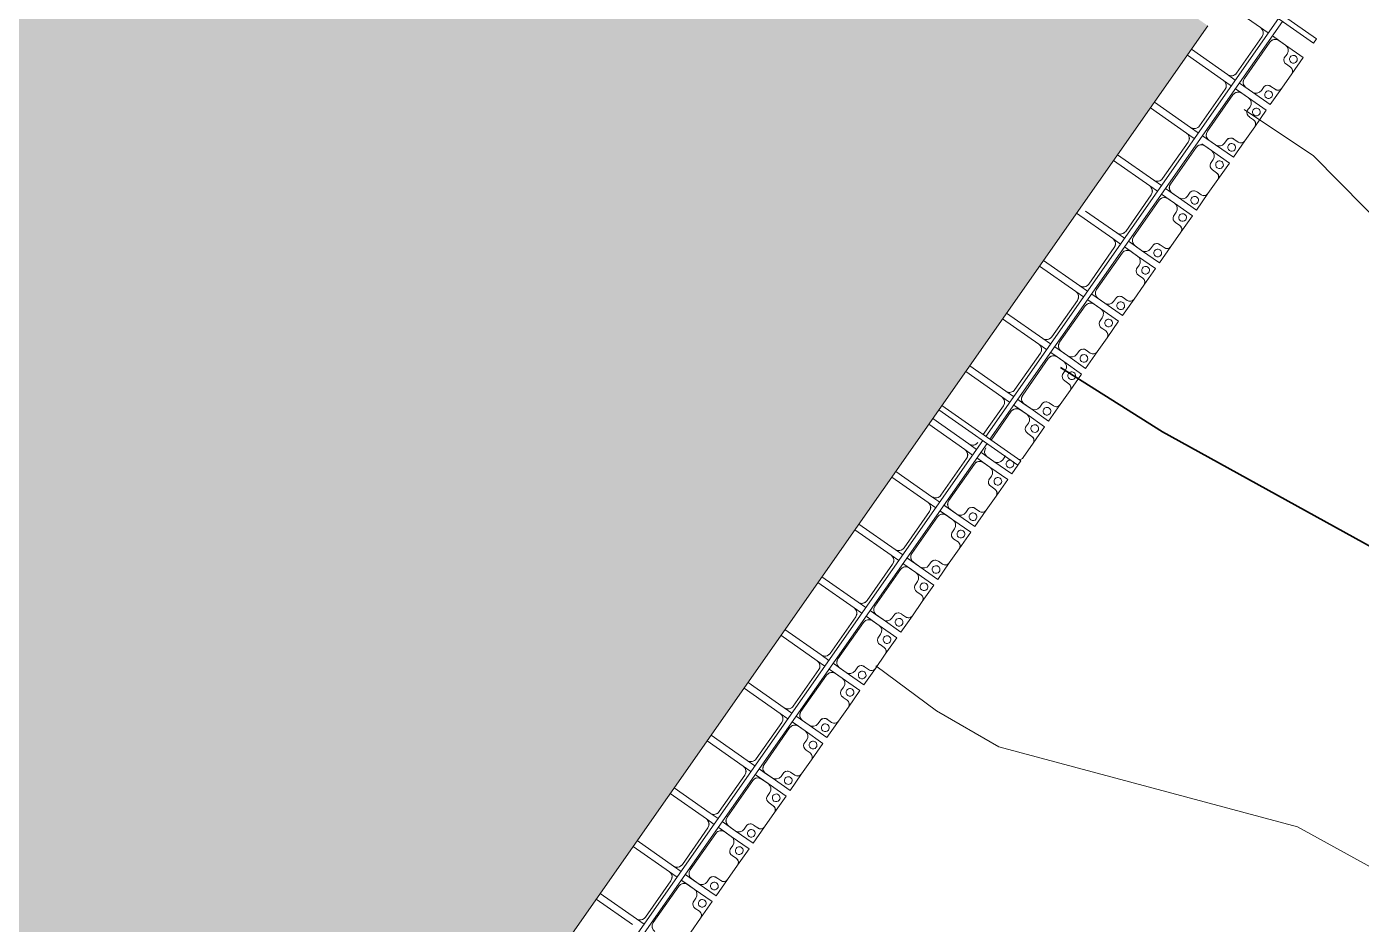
# Model space of a CAD drawing. Header units: millimetres. Extents: x -861324 to 439029, y -308065 to 694685.
# Drawn here: x -220270 to -209910, y 101594 to 108563 of the extents above; entities that cross this region are included whole.
import ezdxf

# ---------------------------------------------------------------- set-up
doc = ezdxf.new("R2010")
doc.units = ezdxf.units.MM
for name, color, linetype, lineweight in [('A-DETL-GENF', 92, 'Continuous', 9), ('A-DETL-THIN', 151, 'Continuous', 9), ('A-GENM', 13, 'Continuous', 9), ('C-TOPO-MAJR', 7, 'Continuous', 35), ('C-TOPO-MINR', 7, 'Continuous', 9), ('S-BEAM', 12, 'Continuous', 9)]:
    doc.layers.add(name, color=color, linetype=linetype, lineweight=lineweight)

# ---------------------------------------------------------------- blocks, each defined once
blk = doc.blocks.new('Dai phaodi lai - DẢI PHAO ĐI LẠI-17507-BỐ TRÍ BÈ PIN HỒ BẢN MÒNG')
at = {"layer": 'A-GENM', "color": 7}
for p, q in [((-223, 748), (-67, 748)), ((-223, 579), (-223, 748)), ((-223, 748), (-223, 579)), ((-67, 748), (-223, 748)), ((67, 748), (-67, 748)), ((67, 748), (223, 748)), ((223, 748), (67, 748)), ((223, 748), (223, 579)), ((223, 579), (223, 748)), ((277, 748), (433, 748)), ((277, 579), (277, 748)), ((277, 748), (277, 579)), ((433, 748), (277, 748)), ((567, 748), (433, 748)), ((567, 748), (723, 748)), ((723, 748), (567, 748)), ((723, 748), (723, 579)), ((723, 579), (723, 748)), ((777, 748), (933, 748)), ((777, 579), (777, 748)), ((777, 748), (777, 579)), ((933, 748), (777, 748)), ((1067, 748), (933, 748)), ((1067, 748), (1223, 748)), ((1223, 748), (1067, 748)), ((1223, 748), (1223, 579)), ((1223, 579), (1223, 748)), ((1277, 748), (1433, 748)), ((1277, 579), (1277, 748)), ((1277, 748), (1277, 579)), ((1433, 748), (1277, 748)), ((1567, 748), (1433, 748)), ((1567, 748), (1723, 748)), ((1723, 748), (1567, 748)), ((1723, 748), (1723, 579)), ((1723, 579), (1723, 748)), ((1777, 748), (1933, 748)), ((1777, 579), (1777, 748)), ((1777, 748), (1777, 579)), ((1933, 748), (1777, 748)), ((2067, 748), (1933, 748)), ((2067, 748), (2223, 748)), ((2223, 748), (2067, 748)), ((2223, 748), (2223, 579)), ((2223, 579), (2223, 748)), ((2277, 748), (2433, 748)), ((2277, 579), (2277, 748)), ((2277, 748), (2277, 579)), ((2433, 748), (2277, 748)), ((2567, 748), (2433, 748)), ((2567, 748), (2723, 748)), ((2723, 748), (2567, 748)), ((2723, 748), (2723, 579)), ((2723, 579), (2723, 748)), ((2777, 748), (2933, 748)), ((2777, 579), (2777, 748)), ((2777, 748), (2777, 579)), ((2933, 748), (2777, 748)), ((3067, 748), (2933, 748)), ((3067, 748), (3223, 748)), ((3223, 748), (3067, 748)), ((3223, 748), (3223, 579)), ((3223, 579), (3223, 748)), ((3277, 748), (3433, 748)), ((3277, 579), (3277, 748)), ((3277, 748), (3277, 579)), ((3433, 748), (3277, 748)), ((3567, 748), (3433, 748)), ((3640, 748), (3723, 748)), ((3723, 748), (3640, 748)), ((3723, 748), (3723, 579)), ((3723, 579), (3723, 748)), ((3777, 748), (3933, 748)), ((3777, 579), (3777, 748)), ((3777, 748), (3777, 579)), ((3933, 748), (3777, 748)), ((4067, 748), (3933, 748)), ((4067, 748), (4223, 748)), ((4223, 748), (4067, 748)), ((4223, 748), (4223, 579)), ((4223, 579), (4223, 748)), ((4277, 748), (4433, 748)), ((4277, 579), (4277, 748)), ((4277, 748), (4277, 579)), ((4433, 748), (4277, 748)), ((4567, 748), (4433, 748)), ((4567, 748), (4723, 748)), ((4723, 748), (4567, 748)), ((4723, 748), (4723, 579)), ((4723, 579), (4723, 748)), ((4777, 748), (4933, 748)), ((4777, 579), (4777, 748)), ((4777, 748), (4777, 579)), ((4933, 748), (4777, 748)), ((5067, 748), (4933, 748)), ((5067, 748), (5223, 748)), ((5223, 748), (5067, 748)), ((5223, 748), (5223, 579)), ((5223, 579), (5223, 748)), ((5277, 748), (5433, 748)), ((5277, 579), (5277, 748)), ((5277, 748), (5277, 579)), ((5433, 748), (5277, 748)), ((5567, 748), (5433, 748)), ((5567, 748), (5723, 748)), ((5723, 748), (5567, 748)), ((5723, 748), (5723, 579)), ((5723, 579), (5723, 748)), ((5777, 748), (5933, 748)), ((5777, 579), (5777, 748)), ((5777, 748), (5777, 579)), ((5933, 748), (5777, 748)), ((6067, 748), (5933, 748)), ((6067, 748), (6223, 748)), ((6223, 748), (6067, 748)), ((6223, 748), (6223, 579)), ((6223, 579), (6223, 748)), ((6277, 748), (6433, 748)), ((6277, 579), (6277, 748)), ((6277, 748), (6277, 579)), ((6433, 748), (6277, 748)), ((6567, 748), (6433, 748)), ((6567, 748), (6723, 748)), ((6723, 748), (6567, 748)), ((6723, 748), (6723, 579)), ((6723, 579), (6723, 748)), ((6777, 748), (6933, 748)), ((6777, 579), (6777, 748)), ((6777, 748), (6777, 579)), ((6933, 748), (6777, 748)), ((7067, 748), (6933, 748)), ((7067, 748), (7223, 748)), ((7223, 748), (7067, 748)), ((7223, 748), (7223, 579)), ((7223, 579), (7223, 748)), ((7277, 748), (7433, 748)), ((7277, 579), (7277, 748)), ((7277, 748), (7277, 579)), ((7433, 748), (7277, 748)), ((7567, 748), (7433, 748)), ((7567, 748), (7723, 748)), ((7723, 748), (7567, 748)), ((7723, 748), (7723, 579)), ((7723, 579), (7723, 748)), ((7777, 748), (7933, 748)), ((7777, 579), (7777, 748)), ((7777, 748), (7777, 579)), ((7933, 748), (7777, 748)), ((8067, 748), (7933, 748)), ((-136, 629), (-173, 629)), ((-136, 629), (-173, 629)), ((-173, 629), (-136, 629)), ((-105, 710), (-105, 671)), ((105, 671), (105, 710)), ((173, 629), (136, 629)), ((173, 629), (136, 629)), ((136, 629), (173, 629)), ((364, 629), (327, 629)), ((364, 629), (327, 629)), ((327, 629), (364, 629)), ((395, 710), (395, 671)), ((605, 671), (605, 710)), ((673, 629), (636, 629)), ((673, 629), (636, 629)), ((636, 629), (673, 629)), ((864, 629), (827, 629)), ((864, 629), (827, 629)), ((827, 629), (864, 629)), ((895, 710), (895, 671)), ((1105, 671), (1105, 710)), ((1173, 629), (1136, 629)), ((1173, 629), (1136, 629)), ((1136, 629), (1173, 629)), ((1364, 629), (1327, 629)), ((1364, 629), (1327, 629)), ((1327, 629), (1364, 629)), ((1395, 710), (1395, 671)), ((1605, 671), (1605, 710)), ((1673, 629), (1636, 629)), ((1673, 629), (1636, 629)), ((1636, 629), (1673, 629)), ((1864, 629), (1827, 629)), ((1864, 629), (1827, 629)), ((1827, 629), (1864, 629)), ((1895, 710), (1895, 671)), ((2105, 671), (2105, 710)), ((2173, 629), (2136, 629)), ((2173, 629), (2136, 629)), ((2136, 629), (2173, 629)), ((2364, 629), (2327, 629)), ((2364, 629), (2327, 629)), ((2327, 629), (2364, 629)), ((2395, 710), (2395, 671)), ((2605, 671), (2605, 710)), ((2673, 629), (2636, 629)), ((2673, 629), (2636, 629)), ((2636, 629), (2673, 629)), ((2864, 629), (2827, 629)), ((2864, 629), (2827, 629)), ((2827, 629), (2864, 629)), ((2895, 710), (2895, 671)), ((3105, 671), (3105, 710)), ((3173, 629), (3136, 629)), ((3173, 629), (3136, 629)), ((3136, 629), (3173, 629)), ((3364, 629), (3327, 629)), ((3364, 629), (3327, 629)), ((3327, 629), (3364, 629)), ((3395, 710), (3395, 671)), ((3673, 629), (3636, 629)), ((3673, 629), (3636, 629)), ((3636, 629), (3673, 629)), ((3864, 629), (3827, 629)), ((3864, 629), (3827, 629)), ((3827, 629), (3864, 629)), ((3895, 710), (3895, 671)), ((4105, 671), (4105, 710)), ((4173, 629), (4136, 629)), ((4173, 629), (4136, 629)), ((4136, 629), (4173, 629)), ((4364, 629), (4327, 629)), ((4364, 629), (4327, 629)), ((4327, 629), (4364, 629)), ((4395, 710), (4395, 671)), ((4605, 671), (4605, 710)), ((4673, 629), (4636, 629)), ((4673, 629), (4636, 629)), ((4636, 629), (4673, 629)), ((4864, 629), (4827, 629)), ((4864, 629), (4827, 629)), ((4827, 629), (4864, 629)), ((4895, 710), (4895, 671)), ((5105, 671), (5105, 710)), ((5173, 629), (5136, 629)), ((5173, 629), (5136, 629)), ((5136, 629), (5173, 629)), ((5364, 629), (5327, 629)), ((5364, 629), (5327, 629)), ((5327, 629), (5364, 629)), ((5395, 710), (5395, 671)), ((5605, 671), (5605, 710)), ((5673, 629), (5636, 629)), ((5673, 629), (5636, 629)), ((5636, 629), (5673, 629)), ((5864, 629), (5827, 629)), ((5864, 629), (5827, 629)), ((5827, 629), (5864, 629)), ((5895, 710), (5895, 671)), ((6105, 671), (6105, 710)), ((6173, 629), (6136, 629)), ((6173, 629), (6136, 629)), ((6136, 629), (6173, 629)), ((6364, 629), (6327, 629)), ((6364, 629), (6327, 629)), ((6327, 629), (6364, 629)), ((6395, 710), (6395, 671)), ((6605, 671), (6605, 710)), ((6673, 629), (6636, 629)), ((6673, 629), (6636, 629)), ((6636, 629), (6673, 629)), ((6864, 629), (6827, 629)), ((6864, 629), (6827, 629)), ((6827, 629), (6864, 629)), ((6895, 710), (6895, 671)), ((7105, 671), (7105, 710)), ((7173, 629), (7136, 629)), ((7173, 629), (7136, 629)), ((7136, 629), (7173, 629)), ((7364, 629), (7327, 629)), ((7364, 629), (7327, 629)), ((7327, 629), (7364, 629)), ((7395, 710), (7395, 671)), ((7605, 671), (7605, 710)), ((7673, 629), (7636, 629)), ((7673, 629), (7636, 629)), ((7636, 629), (7673, 629)), ((7864, 629), (7827, 629)), ((7864, 629), (7827, 629)), ((7827, 629), (7864, 629)), ((7895, 710), (7895, 671)), ((-223, 579), (-223, 517)), ((223, 517), (223, 579)), ((277, 579), (277, 517)), ((723, 517), (723, 579)), ((777, 579), (777, 517)), ((1223, 517), (1223, 579)), ((1277, 579), (1277, 517)), ((1723, 517), (1723, 579)), ((1777, 579), (1777, 517)), ((2223, 517), (2223, 579)), ((2277, 579), (2277, 517)), ((2723, 517), (2723, 579)), ((2777, 579), (2777, 517)), ((3223, 517), (3223, 579)), ((3277, 579), (3277, 517)), ((3723, 517), (3723, 579)), ((3777, 579), (3777, 517)), ((4223, 517), (4223, 579)), ((4277, 579), (4277, 517)), ((4723, 517), (4723, 579)), ((4777, 579), (4777, 517)), ((5223, 517), (5223, 579)), ((5277, 579), (5277, 517)), ((5723, 517), (5723, 579)), ((5777, 579), (5777, 517)), ((6223, 517), (6223, 579)), ((6277, 579), (6277, 517)), ((6723, 517), (6723, 579)), ((6777, 579), (6777, 517)), ((7223, 517), (7223, 579)), ((7277, 579), (7277, 517)), ((7723, 517), (7723, 579)), ((7777, 579), (7777, 517)), ((-223, 456), (-223, 517)), ((-223, 343), (-223, 416)), ((-173, 467), (173, 467)), ((223, 517), (223, 456)), ((223, 416), (223, 343)), ((277, 456), (277, 517)), ((277, 343), (277, 416)), ((327, 467), (673, 467)), ((723, 517), (723, 456)), ((723, 416), (723, 343)), ((777, 487), (777, 517)), ((777, 343), (777, 416)), ((827, 467), (1173, 467)), ((1223, 517), (1223, 456)), ((1223, 416), (1223, 343)), ((1277, 456), (1277, 517)), ((1277, 343), (1277, 416)), ((1327, 467), (1673, 467)), ((1723, 517), (1723, 456)), ((1723, 416), (1723, 343)), ((1777, 456), (1777, 517)), ((1777, 343), (1777, 416)), ((1827, 467), (2173, 467)), ((2223, 517), (2223, 456)), ((2223, 416), (2223, 343)), ((2277, 456), (2277, 517)), ((2277, 343), (2277, 416)), ((2327, 467), (2673, 467)), ((2723, 517), (2723, 456)), ((2723, 416), (2723, 343)), ((2777, 456), (2777, 517)), ((2777, 343), (2777, 416)), ((2827, 467), (3173, 467)), ((3223, 517), (3223, 456)), ((3223, 416), (3223, 343)), ((3277, 456), (3277, 517)), ((3277, 343), (3277, 416)), ((3327, 467), (3600, 467)), ((3723, 517), (3723, 456)), ((3723, 416), (3723, 343)), ((3777, 456), (3777, 517)), ((3777, 343), (3777, 416)), ((3827, 467), (4173, 467)), ((4223, 517), (4223, 456)), ((4223, 416), (4223, 343)), ((4277, 456), (4277, 517)), ((4277, 343), (4277, 416)), ((4327, 467), (4673, 467)), ((4723, 517), (4723, 456)), ((4723, 416), (4723, 343)), ((4777, 456), (4777, 517)), ((4777, 343), (4777, 416)), ((4827, 467), (5173, 467)), ((5223, 517), (5223, 456)), ((5223, 416), (5223, 343)), ((5277, 456), (5277, 517)), ((5277, 343), (5277, 416)), ((5327, 467), (5673, 467)), ((5723, 517), (5723, 456)), ((5723, 416), (5723, 343)), ((5777, 456), (5777, 517)), ((5777, 343), (5777, 416)), ((5827, 467), (6173, 467)), ((6223, 517), (6223, 456)), ((6223, 416), (6223, 343)), ((6277, 456), (6277, 517)), ((6277, 343), (6277, 416)), ((6327, 467), (6673, 467)), ((6723, 517), (6723, 456)), ((6723, 416), (6723, 343)), ((6777, 456), (6777, 517)), ((6777, 343), (6777, 416)), ((6827, 467), (7173, 467)), ((7223, 517), (7223, 456)), ((7223, 416), (7223, 343)), ((7277, 456), (7277, 517)), ((7277, 343), (7277, 416)), ((7327, 467), (7673, 467)), ((7723, 517), (7723, 456)), ((7723, 416), (7723, 343)), ((7777, 456), (7777, 517)), ((7777, 343), (7777, 416)), ((7827, 467), (8173, 467)), ((8223, 416), (8223, 343)), ((-223, 343), (-223, -348)), ((173, 393), (-173, 393)), ((223, 0), (223, 343)), ((277, 343), (277, 0)), ((673, 393), (327, 393)), ((723, 0), (723, 343)), ((777, 343), (777, 0)), ((1173, 393), (827, 393)), ((1223, 0), (1223, 343)), ((1277, 343), (1277, 0)), ((1673, 393), (1327, 393)), ((1723, 48), (1723, 343)), ((1777, 343), (1777, 0)), ((2173, 393), (1827, 393)), ((2223, 0), (2223, 343)), ((2277, 343), (2277, 0)), ((2673, 393), (2327, 393)), ((2723, 0), (2723, 343)), ((2777, 343), (2777, 0)), ((3173, 393), (2827, 393)), ((3223, 0), (3223, 343)), ((3277, 343), (3277, 0)), ((3600, 393), (3327, 393)), ((3723, 0), (3723, 343)), ((3777, 343), (3777, 0)), ((4173, 393), (3827, 393)), ((4223, 0), (4223, 343)), ((4277, 343), (4277, 0)), ((4673, 393), (4327, 393)), ((4723, 0), (4723, 343)), ((4777, 343), (4777, 0)), ((5173, 393), (4827, 393)), ((5223, 0), (5223, 343)), ((5277, 343), (5277, 0)), ((5673, 393), (5327, 393)), ((5723, 0), (5723, 343)), ((5777, 343), (5777, 0)), ((6173, 393), (5827, 393)), ((6223, 0), (6223, 343)), ((6277, 343), (6277, 0)), ((6673, 393), (6327, 393)), ((6723, 0), (6723, 343)), ((6777, 343), (6777, 0)), ((7173, 393), (6827, 393)), ((7223, 0), (7223, 343)), ((7277, 343), (7277, 0)), ((7673, 393), (7327, 393)), ((7723, 0), (7723, 343)), ((7777, 343), (7777, 0)), ((8173, 393), (7827, 393)), ((8223, 0), (8223, 343)), ((8277, 343), (8277, 0))]:
    blk.add_line(p, q, dxfattribs=at)
at = {"layer": 'A-GENM', "color": 9}
for p, q in [((-173, 629), (-136, 629)), ((136, 629), (173, 629)), ((327, 629), (364, 629)), ((636, 629), (673, 629)), ((827, 629), (864, 629)), ((1136, 629), (1173, 629)), ((1327, 629), (1364, 629)), ((1636, 629), (1673, 629)), ((1827, 629), (1864, 629)), ((2136, 629), (2173, 629)), ((2327, 629), (2364, 629)), ((2636, 629), (2673, 629)), ((2827, 629), (2864, 629)), ((3136, 629), (3173, 629)), ((3327, 629), (3364, 629)), ((3636, 629), (3673, 629)), ((3827, 629), (3864, 629)), ((4136, 629), (4173, 629)), ((4327, 629), (4364, 629)), ((4636, 629), (4673, 629)), ((4827, 629), (4864, 629)), ((5136, 629), (5173, 629)), ((5327, 629), (5364, 629)), ((5636, 629), (5673, 629)), ((5827, 629), (5864, 629)), ((6136, 629), (6173, 629)), ((6327, 629), (6364, 629)), ((6636, 629), (6673, 629)), ((6827, 629), (6864, 629)), ((7136, 629), (7173, 629)), ((7327, 629), (7364, 629)), ((7636, 629), (7673, 629)), ((7827, 629), (7864, 629)), ((-223, 456), (-223, 579)), ((223, 579), (223, 456)), ((277, 456), (277, 579)), ((723, 579), (723, 456)), ((777, 487), (777, 579)), ((1223, 579), (1223, 456)), ((1277, 456), (1277, 579)), ((1723, 579), (1723, 456)), ((1777, 456), (1777, 579)), ((2223, 579), (2223, 456)), ((2277, 456), (2277, 579)), ((2723, 579), (2723, 456)), ((2777, 456), (2777, 579)), ((3223, 579), (3223, 456)), ((3277, 456), (3277, 579)), ((3723, 579), (3723, 456)), ((3777, 456), (3777, 579)), ((4223, 579), (4223, 456)), ((4277, 456), (4277, 579)), ((4723, 579), (4723, 456)), ((4777, 456), (4777, 579)), ((5223, 579), (5223, 456)), ((5277, 456), (5277, 579)), ((5723, 579), (5723, 456)), ((5777, 456), (5777, 579)), ((6223, 579), (6223, 456)), ((6277, 456), (6277, 579)), ((6723, 579), (6723, 456)), ((6777, 456), (6777, 579)), ((7223, 579), (7223, 456)), ((7277, 456), (7277, 579)), ((7723, 579), (7723, 456)), ((7777, 456), (7777, 579)), ((-223, 343), (-223, 416)), ((223, 416), (223, 343)), ((277, 343), (277, 416)), ((723, 416), (723, 343)), ((777, 343), (777, 416)), ((1223, 416), (1223, 343)), ((1277, 343), (1277, 416)), ((1723, 416), (1723, 343)), ((1777, 343), (1777, 416)), ((2223, 416), (2223, 343)), ((2277, 343), (2277, 416)), ((2723, 416), (2723, 343)), ((2777, 343), (2777, 416)), ((3223, 416), (3223, 343)), ((3277, 343), (3277, 416)), ((3723, 416), (3723, 343)), ((3777, 343), (3777, 416)), ((4223, 416), (4223, 343)), ((4277, 343), (4277, 416)), ((4723, 416), (4723, 343)), ((4777, 343), (4777, 416)), ((5223, 416), (5223, 343)), ((5277, 343), (5277, 416)), ((5723, 416), (5723, 343)), ((5777, 343), (5777, 416)), ((6223, 416), (6223, 343)), ((6277, 343), (6277, 416)), ((6723, 416), (6723, 343)), ((6777, 343), (6777, 416)), ((7223, 416), (7223, 343)), ((7277, 343), (7277, 416)), ((7723, 416), (7723, 343)), ((7777, 343), (7777, 416)), ((8223, 416), (8223, 343))]:
    blk.add_line(p, q, dxfattribs=at)
at = {"layer": 'A-GENM', "color": 7}
for centre, radius, start, end in [((-67, 710), 38, 90, 180), ((-67, 710), 38, 90, 165), ((-67, 710), 38, 90, 165), ((67, 710), 38, 360, 90), ((67, 710), 38, 360, 90), ((67, 710), 38, 0, 90), ((433, 710), 38, 90, 180), ((433, 710), 38, 90, 165), ((433, 710), 38, 90, 165), ((567, 710), 38, 360, 90), ((567, 710), 38, 0, 90), ((567, 710), 38, 0, 90), ((933, 710), 38, 90, 180), ((933, 710), 38, 90, 165), ((933, 710), 38, 90, 165), ((1067, 710), 38, 360, 90), ((1067, 710), 38, 0, 90), ((1067, 710), 38, 0, 90), ((1433, 710), 38, 90, 180), ((1433, 710), 38, 90, 165), ((1433, 710), 38, 90, 165), ((1567, 710), 38, 360, 90), ((1567, 710), 38, 0, 90), ((1567, 710), 38, 0, 90), ((1933, 710), 38, 90, 180), ((1933, 710), 38, 90, 165), ((1933, 710), 38, 90, 165), ((2067, 710), 38, 360, 90), ((2067, 710), 38, 0, 90), ((2067, 710), 38, 0, 90), ((2433, 710), 38, 90, 180), ((2433, 710), 38, 90, 165), ((2433, 710), 38, 90, 165), ((2567, 710), 38, 360, 90), ((2567, 710), 38, 0, 90), ((2567, 710), 38, 0, 90), ((2933, 710), 38, 90, 180), ((2933, 710), 38, 90, 165), ((2933, 710), 38, 90, 165), ((3067, 710), 38, 360, 90), ((3067, 710), 38, 0, 90), ((3067, 710), 38, 0, 90), ((3433, 710), 38, 90, 180), ((3433, 710), 38, 90, 165), ((3433, 710), 38, 90, 165), ((3567, 710), 38, 30, 90), ((3567, 710), 38, 30, 90), ((3567, 710), 38, 30, 90), ((3933, 710), 38, 90, 180), ((3933, 710), 38, 90, 165), ((3933, 710), 38, 90, 165), ((4067, 710), 38, 360, 90), ((4067, 710), 38, 0, 90), ((4067, 710), 38, 0, 90), ((4433, 710), 38, 90, 180), ((4433, 710), 38, 90, 165), ((4433, 710), 38, 90, 165), ((4567, 710), 38, 360, 90), ((4567, 710), 38, 0, 90), ((4567, 710), 38, 0, 90), ((4933, 710), 38, 90, 180), ((4933, 710), 38, 90, 165), ((4933, 710), 38, 90, 165), ((5067, 710), 38, 360, 90), ((5067, 710), 38, 0, 90), ((5067, 710), 38, 0, 90), ((5433, 710), 38, 90, 180), ((5433, 710), 38, 90, 165), ((5433, 710), 38, 90, 165), ((5567, 710), 38, 360, 90), ((5567, 710), 38, 0, 90), ((5567, 710), 38, 0, 90), ((5933, 710), 38, 90, 180), ((5933, 710), 38, 90, 165), ((5933, 710), 38, 90, 165), ((6067, 710), 38, 360, 90), ((6067, 710), 38, 0, 90), ((6067, 710), 38, 0, 90), ((6433, 710), 38, 90, 180), ((6433, 710), 38, 90, 165), ((6433, 710), 38, 90, 165), ((6567, 710), 38, 360, 90), ((6567, 710), 38, 0, 90), ((6567, 710), 38, 0, 90), ((6933, 710), 38, 90, 180), ((6933, 710), 38, 90, 165), ((6933, 710), 38, 90, 165), ((7067, 710), 38, 360, 90), ((7067, 710), 38, 0, 90), ((7067, 710), 38, 0, 90), ((7433, 710), 38, 90, 180), ((7433, 710), 38, 90, 165), ((7433, 710), 38, 90, 165), ((7567, 710), 38, 360, 90), ((7567, 710), 38, 0, 90), ((7567, 710), 38, 0, 90), ((7933, 710), 38, 90, 180), ((7933, 710), 38, 90, 165), ((7933, 710), 38, 90, 165), ((-173, 579), 50, 90, 180), ((-173, 579), 50, 90, 180), ((-173, 579), 50, 90, 180), ((-168, 693), 30, 90, 270), ((-168, 693), 30, 90, 270), ((-168, 693), 30, 270, 90), ((-168, 693), 30, 270, 90), ((-145, 668), 40, 283.1885, 3.5081), ((-145, 668), 40, 283.1885, 3.5081), ((-145, 668), 40, 283.1885, 3.5081), ((145, 668), 40, 176.4919, 256.8115), ((145, 668), 40, 176.4919, 216.6517), ((145, 668), 40, 176.4919, 216.6517), ((145, 668), 40, 230.0383, 256.8115), ((145, 668), 40, 230.0383, 256.8115), ((168, 693), 30, 90, 270), ((168, 693), 30, 90, 270), ((168, 693), 30, 270, 90), ((168, 693), 30, 270, 90), ((173, 579), 50, 0, 90), ((173, 579), 50, 0, 90), ((173, 579), 50, 0, 90), ((327, 579), 50, 90, 180), ((327, 579), 50, 90, 180), ((327, 579), 50, 90, 180), ((332, 693), 30, 90, 270), ((332, 693), 30, 90, 270), ((332, 693), 30, 270, 90), ((332, 693), 30, 270, 90), ((355, 668), 40, 283.1885, 3.5081), ((355, 668), 40, 283.1885, 3.5081), ((355, 668), 40, 283.1885, 3.5081), ((645, 668), 40, 176.4919, 256.8115), ((645, 668), 40, 176.4919, 216.6517), ((645, 668), 40, 176.4919, 216.6517), ((645, 668), 40, 230.0383, 256.8115), ((645, 668), 40, 230.0383, 256.8115), ((668, 693), 30, 90, 270), ((668, 693), 30, 90, 270), ((668, 693), 30, 270, 90), ((668, 693), 30, 270, 90), ((673, 579), 50, 0, 90), ((673, 579), 50, 0, 90), ((673, 579), 50, 0, 90), ((827, 579), 50, 90, 180), ((827, 579), 50, 90, 180), ((827, 579), 50, 90, 180), ((832, 693), 30, 90, 270), ((832, 693), 30, 90, 270), ((832, 693), 30, 270, 90), ((832, 693), 30, 270, 90), ((855, 668), 40, 283.1885, 3.5081), ((855, 668), 40, 283.1885, 3.5081), ((855, 668), 40, 283.1885, 3.5081), ((1145, 668), 40, 176.4919, 256.8115), ((1145, 668), 40, 176.4919, 216.6517), ((1145, 668), 40, 176.4919, 216.6517), ((1145, 668), 40, 230.0383, 256.8115), ((1145, 668), 40, 230.0383, 256.8115), ((1168, 693), 30, 90, 270), ((1168, 693), 30, 90, 270), ((1168, 693), 30, 270, 90), ((1168, 693), 30, 270, 90), ((1173, 579), 50, 0, 90), ((1173, 579), 50, 0, 90), ((1173, 579), 50, 0, 90), ((1327, 579), 50, 90, 180), ((1327, 579), 50, 90, 180), ((1327, 579), 50, 90, 180), ((1332, 693), 30, 90, 270), ((1332, 693), 30, 90, 270), ((1332, 693), 30, 270, 90), ((1332, 693), 30, 270, 90), ((1355, 668), 40, 283.1885, 3.5081), ((1355, 668), 40, 283.1885, 3.5081), ((1355, 668), 40, 283.1885, 3.5081), ((1645, 668), 40, 176.4919, 256.8115), ((1645, 668), 40, 176.4919, 216.6517), ((1645, 668), 40, 176.4919, 216.6517), ((1645, 668), 40, 230.0383, 256.8115), ((1645, 668), 40, 230.0383, 256.8115), ((1668, 693), 30, 90, 270), ((1668, 693), 30, 90, 270), ((1668, 693), 30, 270, 90), ((1668, 693), 30, 270, 90), ((1673, 579), 50, 0, 90), ((1673, 579), 50, 0, 90), ((1673, 579), 50, 0, 90), ((1827, 579), 50, 90, 180), ((1827, 579), 50, 90, 180), ((1827, 579), 50, 90, 180), ((1832, 693), 30, 90, 270), ((1832, 693), 30, 90, 270), ((1832, 693), 30, 270, 90), ((1832, 693), 30, 270, 90), ((1855, 668), 40, 283.1885, 3.5081), ((1855, 668), 40, 283.1885, 3.5081), ((1855, 668), 40, 283.1885, 3.5081), ((2145, 668), 40, 176.4919, 256.8115), ((2145, 668), 40, 176.4919, 216.6517), ((2145, 668), 40, 176.4919, 216.6517), ((2145, 668), 40, 230.0383, 256.8115), ((2145, 668), 40, 230.0383, 256.8115), ((2168, 693), 30, 90, 270), ((2168, 693), 30, 90, 270), ((2168, 693), 30, 270, 90), ((2168, 693), 30, 270, 90), ((2173, 579), 50, 0, 90), ((2173, 579), 50, 0, 90), ((2173, 579), 50, 0, 90), ((2327, 579), 50, 90, 180), ((2327, 579), 50, 90, 180), ((2327, 579), 50, 90, 180), ((2332, 693), 30, 90, 270), ((2332, 693), 30, 90, 270), ((2332, 693), 30, 270, 90), ((2332, 693), 30, 270, 90), ((2355, 668), 40, 283.1885, 3.5081), ((2355, 668), 40, 283.1885, 3.5081), ((2355, 668), 40, 283.1885, 3.5081), ((2645, 668), 40, 176.4919, 256.8115), ((2645, 668), 40, 176.4919, 216.6517), ((2645, 668), 40, 176.4919, 216.6517), ((2645, 668), 40, 230.0383, 256.8115), ((2645, 668), 40, 230.0383, 256.8115), ((2668, 693), 30, 90, 270), ((2668, 693), 30, 90, 270), ((2668, 693), 30, 270, 90), ((2668, 693), 30, 270, 90), ((2673, 579), 50, 0, 90), ((2673, 579), 50, 0, 90), ((2673, 579), 50, 0, 90), ((2827, 579), 50, 90, 180), ((2827, 579), 50, 90, 180), ((2827, 579), 50, 90, 180), ((2832, 693), 30, 90, 270), ((2832, 693), 30, 90, 270), ((2832, 693), 30, 270, 90), ((2832, 693), 30, 270, 90), ((2855, 668), 40, 283.1885, 3.5081), ((2855, 668), 40, 283.1885, 3.5081), ((2855, 668), 40, 283.1885, 3.5081), ((3145, 668), 40, 176.4919, 256.8115), ((3145, 668), 40, 176.4919, 216.6517), ((3145, 668), 40, 176.4919, 216.6517), ((3145, 668), 40, 230.0383, 256.8115), ((3145, 668), 40, 230.0383, 256.8115), ((3168, 693), 30, 90, 270), ((3168, 693), 30, 90, 270), ((3168, 693), 30, 270, 90), ((3168, 693), 30, 270, 90), ((3173, 579), 50, 0, 90), ((3173, 579), 50, 0, 90), ((3173, 579), 50, 0, 90), ((3327, 579), 50, 90, 180), ((3327, 579), 50, 90, 180), ((3327, 579), 50, 90, 180), ((3332, 693), 30, 90, 270), ((3332, 693), 30, 90, 270), ((3332, 693), 30, 270, 90), ((3332, 693), 30, 270, 90), ((3355, 668), 40, 283.1885, 3.5081), ((3355, 668), 40, 283.1885, 3.5081), ((3355, 668), 40, 283.1885, 3.5081), ((3668, 693), 30, 90, 165), ((3668, 693), 30, 90, 165), ((3668, 693), 30, 195, 270), ((3668, 693), 30, 195, 270), ((3668, 693), 30, 270, 90), ((3668, 693), 30, 270, 90), ((3673, 579), 50, 0, 90), ((3673, 579), 50, 0, 90), ((3673, 579), 50, 0, 90), ((3827, 579), 50, 90, 180), ((3827, 579), 50, 90, 180), ((3827, 579), 50, 90, 180), ((3832, 693), 30, 90, 270), ((3832, 693), 30, 90, 270), ((3832, 693), 30, 270, 90), ((3832, 693), 30, 270, 90), ((3855, 668), 40, 283.1885, 3.5081), ((3855, 668), 40, 283.1885, 3.5081), ((3855, 668), 40, 283.1885, 3.5081), ((4145, 668), 40, 176.4919, 256.8115), ((4145, 668), 40, 176.4919, 216.6517), ((4145, 668), 40, 176.4919, 216.6517), ((4145, 668), 40, 230.0383, 256.8115), ((4145, 668), 40, 230.0383, 256.8115), ((4168, 693), 30, 90, 270), ((4168, 693), 30, 90, 270), ((4168, 693), 30, 270, 90), ((4168, 693), 30, 270, 90), ((4173, 579), 50, 0, 90), ((4173, 579), 50, 0, 90), ((4173, 579), 50, 0, 90), ((4327, 579), 50, 90, 180), ((4327, 579), 50, 90, 180), ((4327, 579), 50, 90, 180), ((4332, 693), 30, 90, 270), ((4332, 693), 30, 90, 270), ((4332, 693), 30, 270, 90), ((4332, 693), 30, 270, 90), ((4355, 668), 40, 283.1885, 3.5081), ((4355, 668), 40, 283.1885, 3.5081), ((4355, 668), 40, 283.1885, 3.5081), ((4645, 668), 40, 176.4919, 256.8115), ((4645, 668), 40, 176.4919, 216.6517), ((4645, 668), 40, 176.4919, 216.6517), ((4645, 668), 40, 230.0383, 256.8115), ((4645, 668), 40, 230.0383, 256.8115), ((4668, 693), 30, 90, 270), ((4668, 693), 30, 90, 270), ((4668, 693), 30, 270, 90), ((4668, 693), 30, 270, 90), ((4673, 579), 50, 0, 90), ((4673, 579), 50, 0, 90), ((4673, 579), 50, 0, 90), ((4827, 579), 50, 90, 180), ((4827, 579), 50, 90, 180), ((4827, 579), 50, 90, 180), ((4832, 693), 30, 90, 270), ((4832, 693), 30, 90, 270), ((4832, 693), 30, 270, 90), ((4832, 693), 30, 270, 90), ((4855, 668), 40, 283.1885, 3.5081), ((4855, 668), 40, 283.1885, 3.5081), ((4855, 668), 40, 283.1885, 3.5081), ((5145, 668), 40, 176.4919, 256.8115), ((5145, 668), 40, 176.4919, 216.6517), ((5145, 668), 40, 176.4919, 216.6517), ((5145, 668), 40, 230.0383, 256.8115), ((5145, 668), 40, 230.0383, 256.8115), ((5168, 693), 30, 90, 270), ((5168, 693), 30, 90, 270), ((5168, 693), 30, 270, 90), ((5168, 693), 30, 270, 90), ((5173, 579), 50, 0, 90), ((5173, 579), 50, 0, 90), ((5173, 579), 50, 0, 90), ((5327, 579), 50, 90, 180), ((5327, 579), 50, 90, 180), ((5327, 579), 50, 90, 180), ((5332, 693), 30, 90, 270), ((5332, 693), 30, 90, 270), ((5332, 693), 30, 270, 90), ((5332, 693), 30, 270, 90), ((5355, 668), 40, 283.1885, 3.5081), ((5355, 668), 40, 283.1885, 3.5081), ((5355, 668), 40, 283.1885, 3.5081), ((5645, 668), 40, 176.4919, 256.8115), ((5645, 668), 40, 176.4919, 216.6517), ((5645, 668), 40, 176.4919, 216.6517), ((5645, 668), 40, 230.0383, 256.8115), ((5645, 668), 40, 230.0383, 256.8115), ((5668, 693), 30, 90, 270), ((5668, 693), 30, 90, 270), ((5668, 693), 30, 270, 90), ((5668, 693), 30, 270, 90), ((5673, 579), 50, 0, 90), ((5673, 579), 50, 0, 90), ((5673, 579), 50, 0, 90), ((5827, 579), 50, 90, 180), ((5827, 579), 50, 90, 180), ((5827, 579), 50, 90, 180), ((5832, 693), 30, 90, 270), ((5832, 693), 30, 90, 270), ((5832, 693), 30, 270, 90), ((5832, 693), 30, 270, 90), ((5855, 668), 40, 283.1885, 3.5081), ((5855, 668), 40, 283.1885, 3.5081), ((5855, 668), 40, 283.1885, 3.5081), ((6145, 668), 40, 176.4919, 256.8115), ((6145, 668), 40, 176.4919, 216.6517), ((6145, 668), 40, 176.4919, 216.6517), ((6145, 668), 40, 230.0383, 256.8115), ((6145, 668), 40, 230.0383, 256.8115), ((6168, 693), 30, 90, 270), ((6168, 693), 30, 90, 270), ((6168, 693), 30, 270, 90), ((6168, 693), 30, 270, 90), ((6173, 579), 50, 0, 90), ((6173, 579), 50, 0, 90), ((6173, 579), 50, 0, 90), ((6327, 579), 50, 90, 180), ((6327, 579), 50, 90, 180), ((6327, 579), 50, 90, 180), ((6332, 693), 30, 90, 270), ((6332, 693), 30, 90, 270), ((6332, 693), 30, 270, 90), ((6332, 693), 30, 270, 90), ((6355, 668), 40, 283.1885, 3.5081), ((6355, 668), 40, 283.1885, 3.5081), ((6355, 668), 40, 283.1885, 3.5081), ((6645, 668), 40, 176.4919, 256.8115), ((6645, 668), 40, 176.4919, 216.6517), ((6645, 668), 40, 176.4919, 216.6517), ((6645, 668), 40, 230.0383, 256.8115), ((6645, 668), 40, 230.0383, 256.8115), ((6668, 693), 30, 90, 270), ((6668, 693), 30, 90, 270), ((6668, 693), 30, 270, 90), ((6668, 693), 30, 270, 90), ((6673, 579), 50, 0, 90), ((6673, 579), 50, 0, 90), ((6673, 579), 50, 0, 90), ((6827, 579), 50, 90, 180), ((6827, 579), 50, 90, 180), ((6827, 579), 50, 90, 180), ((6832, 693), 30, 90, 270), ((6832, 693), 30, 90, 270), ((6832, 693), 30, 270, 90), ((6832, 693), 30, 270, 90), ((6855, 668), 40, 283.1885, 3.5081), ((6855, 668), 40, 283.1885, 3.5081), ((6855, 668), 40, 283.1885, 3.5081), ((7145, 668), 40, 176.4919, 256.8115), ((7145, 668), 40, 176.4919, 216.6517), ((7145, 668), 40, 176.4919, 216.6517), ((7145, 668), 40, 230.0383, 256.8115), ((7145, 668), 40, 230.0383, 256.8115), ((7168, 693), 30, 90, 270), ((7168, 693), 30, 90, 270), ((7168, 693), 30, 270, 90), ((7168, 693), 30, 270, 90), ((7173, 579), 50, 0, 90), ((7173, 579), 50, 0, 90), ((7173, 579), 50, 0, 90), ((7327, 579), 50, 90, 180), ((7327, 579), 50, 90, 180), ((7327, 579), 50, 90, 180), ((7332, 693), 30, 90, 270), ((7332, 693), 30, 90, 270), ((7332, 693), 30, 270, 90), ((7332, 693), 30, 270, 90), ((7355, 668), 40, 283.1885, 3.5081), ((7355, 668), 40, 283.1885, 3.5081), ((7355, 668), 40, 283.1885, 3.5081), ((7645, 668), 40, 176.4919, 256.8115), ((7645, 668), 40, 176.4919, 216.6517), ((7645, 668), 40, 176.4919, 216.6517), ((7645, 668), 40, 230.0383, 256.8115), ((7645, 668), 40, 230.0383, 256.8115), ((7668, 693), 30, 90, 270), ((7668, 693), 30, 90, 270), ((7668, 693), 30, 270, 90), ((7668, 693), 30, 270, 90), ((7673, 579), 50, 0, 90), ((7673, 579), 50, 0, 90), ((7673, 579), 50, 0, 90), ((7827, 579), 50, 90, 180), ((7827, 579), 50, 90, 180), ((7827, 579), 50, 90, 180), ((7832, 693), 30, 90, 270), ((7832, 693), 30, 90, 270), ((7832, 693), 30, 270, 90), ((7832, 693), 30, 270, 90), ((7855, 668), 40, 283.1885, 3.5081), ((7855, 668), 40, 283.1885, 3.5081), ((7855, 668), 40, 283.1885, 3.5081), ((-173, 517), 50, 180, 270), ((-173, 517), 50, 180, 255), ((173, 517), 50, 270, 0), ((173, 517), 50, 270, 345), ((327, 517), 50, 180, 270), ((327, 517), 50, 180, 255), ((673, 517), 50, 270, 0), ((673, 517), 50, 270, 345), ((827, 517), 50, 180, 270), ((827, 517), 50, 180, 255), ((1173, 517), 50, 270, 0), ((1173, 517), 50, 270, 345), ((1327, 517), 50, 180, 270), ((1327, 517), 50, 180, 255), ((1673, 517), 50, 270, 0), ((1673, 517), 50, 270, 345), ((1827, 517), 50, 180, 270), ((1827, 517), 50, 180, 255), ((2173, 517), 50, 270, 0), ((2173, 517), 50, 270, 345), ((2327, 517), 50, 180, 270), ((2327, 517), 50, 180, 255), ((2673, 517), 50, 270, 0), ((2673, 517), 50, 270, 345), ((2827, 517), 50, 180, 270), ((2827, 517), 50, 180, 255), ((3173, 517), 50, 270, 0), ((3173, 517), 50, 270, 345), ((3327, 517), 50, 180, 270), ((3327, 517), 50, 180, 255), ((3673, 517), 50, 270, 0), ((3673, 517), 50, 270, 345), ((3827, 517), 50, 180, 270), ((3827, 517), 50, 180, 255), ((4173, 517), 50, 270, 0), ((4173, 517), 50, 270, 345), ((4327, 517), 50, 180, 270), ((4327, 517), 50, 180, 255), ((4673, 517), 50, 270, 0), ((4673, 517), 50, 270, 345), ((4827, 517), 50, 180, 270), ((4827, 517), 50, 180, 255), ((5173, 517), 50, 270, 0), ((5173, 517), 50, 270, 345), ((5327, 517), 50, 180, 270), ((5327, 517), 50, 180, 255), ((5673, 517), 50, 270, 0), ((5673, 517), 50, 270, 345), ((5827, 517), 50, 180, 270), ((5827, 517), 50, 180, 255), ((6173, 517), 50, 270, 0), ((6173, 517), 50, 270, 345), ((6327, 517), 50, 180, 270), ((6327, 517), 50, 180, 255), ((6673, 517), 50, 270, 0), ((6673, 517), 50, 270, 345), ((6827, 517), 50, 180, 270), ((6827, 517), 50, 180, 255), ((7173, 517), 50, 270, 0), ((7173, 517), 50, 270, 345), ((7327, 517), 50, 180, 270), ((7327, 517), 50, 180, 255), ((7673, 517), 50, 270, 0), ((7673, 517), 50, 270, 345), ((7827, 517), 50, 180, 270), ((7827, 517), 50, 180, 255), ((8173, 517), 50, 270, 0), ((8173, 517), 50, 270, 345), ((-173, 343), 50, 90, 180), ((-173, 343), 50, 90, 165), ((173, 343), 50, 360, 90), ((173, 343), 50, 360, 75), ((327, 343), 50, 90, 180), ((327, 343), 50, 90, 165), ((673, 343), 50, 360, 90), ((673, 343), 50, 360, 75), ((827, 343), 50, 90, 180), ((827, 343), 50, 90, 165), ((1173, 343), 50, 360, 90), ((1173, 343), 50, 360, 75), ((1327, 343), 50, 90, 180), ((1327, 343), 50, 90, 165), ((1673, 343), 50, 360, 90), ((1673, 343), 50, 360, 75), ((1827, 343), 50, 90, 180), ((1827, 343), 50, 90, 165), ((2173, 343), 50, 360, 90), ((2173, 343), 50, 360, 75), ((2327, 343), 50, 90, 180), ((2327, 343), 50, 90, 165), ((2673, 343), 50, 360, 90), ((2673, 343), 50, 360, 75), ((2827, 343), 50, 90, 180), ((2827, 343), 50, 90, 165), ((3173, 343), 50, 360, 90), ((3173, 343), 50, 360, 75), ((3327, 343), 50, 90, 180), ((3327, 343), 50, 90, 165), ((3673, 343), 50, 360, 90), ((3673, 343), 50, 360, 75), ((3827, 343), 50, 90, 180), ((3827, 343), 50, 90, 165), ((4173, 343), 50, 360, 90), ((4173, 343), 50, 360, 75), ((4327, 343), 50, 90, 180), ((4327, 343), 50, 90, 165), ((4673, 343), 50, 360, 90), ((4673, 343), 50, 360, 75), ((4827, 343), 50, 90, 180), ((4827, 343), 50, 90, 165), ((5173, 343), 50, 360, 90), ((5173, 343), 50, 360, 75), ((5327, 343), 50, 90, 180), ((5327, 343), 50, 90, 165), ((5673, 343), 50, 360, 90), ((5673, 343), 50, 360, 75), ((5827, 343), 50, 90, 180), ((5827, 343), 50, 90, 165), ((6173, 343), 50, 360, 90), ((6173, 343), 50, 360, 75), ((6327, 343), 50, 90, 180), ((6327, 343), 50, 90, 165), ((6673, 343), 50, 360, 90), ((6673, 343), 50, 360, 75), ((6827, 343), 50, 90, 180), ((6827, 343), 50, 90, 165), ((7173, 343), 50, 360, 90), ((7173, 343), 50, 360, 75), ((7327, 343), 50, 90, 180), ((7327, 343), 50, 90, 165), ((7673, 343), 50, 360, 90), ((7673, 343), 50, 360, 75), ((7827, 343), 50, 90, 180), ((7827, 343), 50, 90, 165), ((8173, 343), 50, 360, 90), ((8173, 343), 50, 360, 75)]:
    blk.add_arc(centre, radius, start, end, dxfattribs=at)
at = {"layer": 'A-GENM', "color": 9}
for centre, radius, start, end in [((-67, 710), 38, 90, 165), ((67, 710), 38, 360, 90), ((433, 710), 38, 90, 165), ((567, 710), 38, 0, 90), ((933, 710), 38, 90, 165), ((1067, 710), 38, 0, 90), ((1433, 710), 38, 90, 165), ((1567, 710), 38, 0, 90), ((1933, 710), 38, 90, 165), ((2067, 710), 38, 0, 90), ((2433, 710), 38, 90, 165), ((2567, 710), 38, 0, 90), ((2933, 710), 38, 90, 165), ((3067, 710), 38, 0, 90), ((3433, 710), 38, 90, 165), ((3567, 710), 38, 30, 90), ((3933, 710), 38, 90, 165), ((4067, 710), 38, 0, 90), ((4433, 710), 38, 90, 165), ((4567, 710), 38, 0, 90), ((4933, 710), 38, 90, 165), ((5067, 710), 38, 0, 90), ((5433, 710), 38, 90, 165), ((5567, 710), 38, 0, 90), ((5933, 710), 38, 90, 165), ((6067, 710), 38, 0, 90), ((6433, 710), 38, 90, 165), ((6567, 710), 38, 0, 90), ((6933, 710), 38, 90, 165), ((7067, 710), 38, 0, 90), ((7433, 710), 38, 90, 165), ((7567, 710), 38, 0, 90), ((7933, 710), 38, 90, 165), ((-173, 579), 50, 90, 180), ((-145, 668), 40, 283.1885, 3.5081), ((145, 668), 40, 176.4919, 216.6517), ((145, 668), 40, 230.0383, 256.8115), ((173, 579), 50, 0, 90), ((327, 579), 50, 90, 180), ((355, 668), 40, 283.1885, 3.5081), ((645, 668), 40, 176.4919, 216.6517), ((645, 668), 40, 230.0383, 256.8115), ((673, 579), 50, 0, 90), ((827, 579), 50, 90, 180), ((855, 668), 40, 283.1885, 3.5081), ((1145, 668), 40, 176.4919, 216.6517), ((1145, 668), 40, 230.0383, 256.8115), ((1173, 579), 50, 0, 90), ((1327, 579), 50, 90, 180), ((1355, 668), 40, 283.1885, 3.5081), ((1645, 668), 40, 176.4919, 216.6517), ((1645, 668), 40, 230.0383, 256.8115), ((1673, 579), 50, 0, 90), ((1827, 579), 50, 90, 180), ((1855, 668), 40, 283.1885, 3.5081), ((2145, 668), 40, 176.4919, 216.6517), ((2145, 668), 40, 230.0383, 256.8115), ((2173, 579), 50, 0, 90), ((2327, 579), 50, 90, 180), ((2355, 668), 40, 283.1885, 3.5081), ((2645, 668), 40, 176.4919, 216.6517), ((2645, 668), 40, 230.0383, 256.8115), ((2673, 579), 50, 0, 90), ((2827, 579), 50, 90, 180), ((2855, 668), 40, 283.1885, 3.5081), ((3145, 668), 40, 176.4919, 216.6517), ((3145, 668), 40, 230.0383, 256.8115), ((3173, 579), 50, 0, 90), ((3327, 579), 50, 90, 180), ((3355, 668), 40, 283.1885, 3.5081), ((3673, 579), 50, 0, 90), ((3827, 579), 50, 90, 180), ((3855, 668), 40, 283.1885, 3.5081), ((4145, 668), 40, 176.4919, 216.6517), ((4145, 668), 40, 230.0383, 256.8115), ((4173, 579), 50, 0, 90), ((4327, 579), 50, 90, 180), ((4355, 668), 40, 283.1885, 3.5081), ((4645, 668), 40, 176.4919, 216.6517), ((4645, 668), 40, 230.0383, 256.8115), ((4673, 579), 50, 0, 90), ((4827, 579), 50, 90, 180), ((4855, 668), 40, 283.1885, 3.5081), ((5145, 668), 40, 176.4919, 216.6517), ((5145, 668), 40, 230.0383, 256.8115), ((5173, 579), 50, 0, 90), ((5327, 579), 50, 90, 180), ((5355, 668), 40, 283.1885, 3.5081), ((5645, 668), 40, 176.4919, 216.6517), ((5645, 668), 40, 230.0383, 256.8115), ((5673, 579), 50, 0, 90), ((5827, 579), 50, 90, 180), ((5855, 668), 40, 283.1885, 3.5081), ((6145, 668), 40, 176.4919, 216.6517), ((6145, 668), 40, 230.0383, 256.8115), ((6173, 579), 50, 0, 90), ((6327, 579), 50, 90, 180), ((6355, 668), 40, 283.1885, 3.5081), ((6645, 668), 40, 176.4919, 216.6517), ((6645, 668), 40, 230.0383, 256.8115), ((6673, 579), 50, 0, 90), ((6827, 579), 50, 90, 180), ((6855, 668), 40, 283.1885, 3.5081), ((7145, 668), 40, 176.4919, 216.6517), ((7145, 668), 40, 230.0383, 256.8115), ((7173, 579), 50, 0, 90), ((7327, 579), 50, 90, 180), ((7355, 668), 40, 283.1885, 3.5081), ((7645, 668), 40, 176.4919, 216.6517), ((7645, 668), 40, 230.0383, 256.8115), ((7673, 579), 50, 0, 90), ((7827, 579), 50, 90, 180), ((7855, 668), 40, 283.1885, 3.5081)]:
    blk.add_arc(centre, radius, start, end, dxfattribs=at)
blk = doc.blocks.new('Dầm C52 - Hộp 40x60-19816-BỐ TRÍ BÈ PIN HỒ BẢN MÒNG')
at = {"layer": 'S-BEAM', "color": 7}
for p, q in [((145143, 20), (145891, 20)), ((145891, 20), (145891, -20)), ((145891, -20), (145143, -20))]:
    blk.add_line(p, q, dxfattribs=at)
blk = doc.blocks.new('Dầm C52 - Dầm C52-V195-BỐ TRÍ BÈ PIN HỒ BẢN MÒNG')
at = {"layer": 'S-BEAM', "color": 7}
for p, q in [((23334, 20), (29294, 20)), ((29334, 20), (33294, 20)), ((29294, -20), (23334, -20)), ((33294, -20), (29334, -20))]:
    blk.add_line(p, q, dxfattribs=at)
blk = doc.blocks.new('Dầm C52 - Hộp 40x60-V214-BỐ TRÍ BÈ PIN HỒ BẢN MÒNG')
at = {"layer": 'S-BEAM', "color": 7}
for p, q in [((-145891, 20), (145891, 20)), ((145891, 20), (145891, -20)), ((145891, -20), (-145891, -20))]:
    blk.add_line(p, q, dxfattribs=at)
blk = doc.blocks.new('HOBANMONG_BEPIN 6_rvt-1-BỐ TRÍ BÈ PIN HỒ BẢN MÒNG')
at = {"layer": 'A-GENM', "lineweight": 9, "rotation": 234.9999999999997}
blk.add_blockref('Dai phaodi lai - DẢI PHAO ĐI LẠI-17507-BỐ TRÍ BÈ PIN HỒ BẢN MÒNG', (-211101, 108570), dxfattribs=at)
at = {"layer": 'S-BEAM', "lineweight": 9}
for name, p, rotation in [('Dầm C52 - Hộp 40x60-V214-BỐ TRÍ BÈ PIN HỒ BẢN MÒNG', (-329777, 192132), 324.9999999999993), ('Dầm C52 - Hộp 40x60-19816-BỐ TRÍ BÈ PIN HỒ BẢN MÒNG', (-332071, 188855), 324.9999999999993), ('Dầm C52 - Dầm C52-V195-BỐ TRÍ BÈ PIN HỒ BẢN MÒNG', (-229634, 81342), 54.99999999999903)]:
    blk.add_blockref(name, p, dxfattribs=dict(at, rotation=rotation))

msp = doc.modelspace()

# ---------------------------------------------------------------- hatches: boundary and pattern name
at = {"layer": 'A-DETL-GENF'}
msp.add_hatch(color=8, dxfattribs=at).paths.add_polyline_path([(-248957, 54506), (-211101, 108570), (-448889, 275071), (-493590, 211231), (-314845, 86073), (-308000, 95848), (-250260, 55418)])

# ---------------------------------------------------------------- linework, layer by layer
at = {"layer": 'A-DETL-THIN'}
msp.add_line((-248957, 54506), (-211101, 108570), dxfattribs=at)
at = {"layer": 'C-TOPO-MAJR'}
for p, q in [((-211454, 105418), (-212245, 105917)), ((-190401, 93794), (-211454, 105418))]:
    msp.add_line(p, q, dxfattribs=at)
at = {"layer": 'C-TOPO-MINR'}
for p, q in [((-210281, 107561), (-210818, 107919)), ((-209510, 106779), (-210281, 107561)), ((-213208, 103252), (-213677, 103600)), ((-212723, 102973), (-213208, 103252)), ((-210406, 102352), (-212723, 102973)), ((-200833, 97079), (-210406, 102352))]:
    msp.add_line(p, q, dxfattribs=at)

# ---------------------------------------------------------------- block references
at = {"lineweight": 5}
msp.add_blockref('HOBANMONG_BEPIN 6_rvt-1-BỐ TRÍ BÈ PIN HỒ BẢN MÒNG', (0, 0), dxfattribs=at)

doc.saveas('drawing.dxf')
